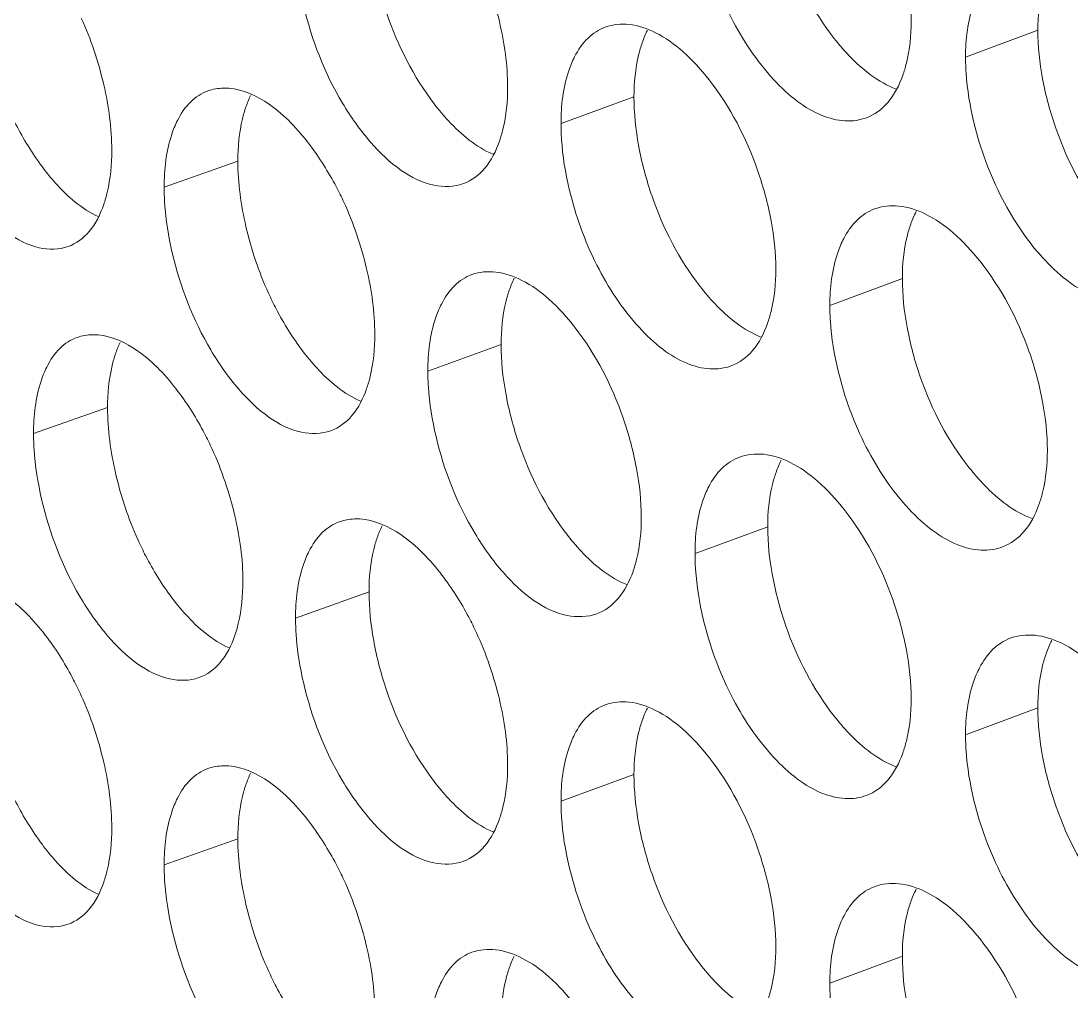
# Model space of a CAD drawing. Header units: millimetres. Extents: x 1177 to 4147, y 93 to 2194.
# Drawn here: x 2520.17 to 2532.36, y 820.49 to 831.76 of the extents above; entities that cross this region are included whole.
import ezdxf

# ---------------------------------------------------------------- set-up
doc = ezdxf.new("R2010")
doc.units = ezdxf.units.MM
doc.header["$LTSCALE"] = 0.1
doc.layers.get('0').update_dxf_attribs({"lineweight": 13})
doc.layers.add('标注', color=251, linetype='Continuous', lineweight=9)

# ---------------------------------------------------------------- blocks, each defined once
blk = doc.blocks.new('02')
at = {"layer": '标注'}
for p, q in [((4386.242, 779.343), (4385.043, 778.892)), ((4379.543, 778.233), (4378.332, 777.79)), ((4379.543, 778.233), (4378.332, 777.79)), ((4372.971, 777.169), (4371.748, 776.735)), ((4383.995, 775.218), (4382.792, 774.769)), ((4383.995, 775.218), (4382.792, 774.769)), ((4377.338, 774.123), (4376.123, 773.683)), ((4370.81, 773.075), (4369.582, 772.644)), ((4381.761, 771.097), (4380.555, 770.652)), ((4375.148, 770.018), (4373.928, 769.582)), ((4386.242, 768.093), (4385.043, 767.642)), ((4379.543, 766.983), (4378.332, 766.54)), ((4372.971, 765.919), (4371.748, 765.485)), ((4383.995, 763.968), (4382.792, 763.519))]:
    blk.add_line(p, q, dxfattribs=at)
for points, knots in [([(4384.141, 779.492), (4384.141, 779.762), (4384.079, 780.323), (4383.785, 781.411), (4383.38, 782.188), (4383.03, 782.632)], [0, 0, 0, 0, 0.239931, 0.497473, 1, 1, 1, 1]), ([(4381.761, 782.347), (4381.761, 782.077), (4381.822, 781.516), (4382.113, 780.428), (4382.515, 779.65), (4382.864, 779.205)], [0, 0, 0, 0, 0.240142, 0.497822, 1, 1, 1, 1]), ([(4375.148, 781.268), (4375.148, 780.998), (4375.207, 780.437), (4375.492, 779.347), (4375.886, 778.567), (4376.229, 778.118)], [0, 0, 0, 0, 0.240361, 0.498273, 1, 1, 1, 1]), ([(4375.148, 781.268), (4375.148, 780.998), (4375.207, 780.437), (4375.492, 779.347), (4375.886, 778.567), (4376.229, 778.118)], [0, 0, 0, 0, 0.240361, 0.498273, 1, 1, 1, 1]), ([(4380.692, 780.815), (4380.796, 780.38), (4381.094, 779.56), (4381.677, 778.677), (4382.226, 778.159), (4382.631, 777.917), (4383.031, 777.813), (4383.289, 777.846), (4383.401, 777.888)], [0, 0, 0, 0, 0.308628, 0.595689, 0.719688, 0.826459, 0.91799, 1, 1, 1, 1]), ([(4377.446, 778.397), (4377.446, 778.762), (4377.339, 779.516), (4377.093, 780.235), (4376.929, 780.589)], [0, 0, 0, 0, 0.483858, 1, 1, 1, 1]), ([(4377.446, 778.397), (4377.446, 778.762), (4377.339, 779.516), (4377.093, 780.235), (4376.929, 780.589)], [0, 0, 0, 0, 0.483858, 1, 1, 1, 1]), ([(4386.381, 780.245), (4386.358, 780.179), (4386.271, 779.886), (4386.242, 779.578), (4386.242, 779.343)], [0, 0, 0, 0, 0.228562, 1, 1, 1, 1]), ([(4385.276, 780.007), (4385.237, 779.932), (4385.089, 779.579), (4385.043, 779.189), (4385.043, 778.892)], [0, 0, 0, 0, 0.221251, 1, 1, 1, 1]), ([(4374.063, 779.744), (4374.195, 779.18), (4374.509, 778.376), (4375.131, 777.495), (4375.493, 777.146), (4375.683, 777.014)], [0, 0, 0, 0, 0.538094, 0.785773, 1, 1, 1, 1]), ([(4374.063, 779.744), (4374.195, 779.18), (4374.509, 778.376), (4375.131, 777.495), (4375.493, 777.146), (4375.683, 777.014)], [0, 0, 0, 0, 0.538094, 0.785773, 1, 1, 1, 1]), ([(4370.88, 777.348), (4370.88, 777.713), (4370.775, 778.468), (4370.534, 779.189), (4370.373, 779.543)], [0, 0, 0, 0, 0.483972, 1, 1, 1, 1]), ([(4379.066, 779.392), (4378.96, 779.353), (4378.752, 779.217), (4378.616, 779.014), (4378.558, 778.901)], [0, 0, 0, 0, 0.471136, 1, 1, 1, 1]), ([(4379.066, 779.392), (4378.96, 779.353), (4378.752, 779.217), (4378.616, 779.014), (4378.558, 778.901)], [0, 0, 0, 0, 0.471136, 1, 1, 1, 1]), ([(4380.791, 778.515), (4380.659, 778.683), (4380.391, 778.98), (4379.941, 779.308), (4379.489, 779.464), (4379.191, 779.438), (4379.066, 779.392)], [0, 0, 0, 0, 0.313314, 0.581411, 0.805175, 1, 1, 1, 1]), ([(4380.791, 778.515), (4380.659, 778.683), (4380.391, 778.98), (4379.941, 779.308), (4379.489, 779.464), (4379.191, 779.438), (4379.066, 779.392)], [0, 0, 0, 0, 0.313314, 0.581411, 0.805175, 1, 1, 1, 1]), ([(4384.002, 778.591), (4384.025, 778.657), (4384.112, 778.949), (4384.141, 779.257), (4384.141, 779.492)], [0, 0, 0, 0, 0.228498, 1, 1, 1, 1]), ([(4386.242, 779.343), (4386.242, 779.073), (4386.303, 778.512), (4386.598, 777.424), (4387.006, 776.648), (4387.358, 776.206)], [0, 0, 0, 0, 0.239996, 0.497521, 1, 1, 1, 1]), ([(4382.864, 779.205), (4382.942, 779.105), (4383.231, 778.768), (4383.595, 778.476), (4383.893, 778.363)], [0, 0, 0, 0, 0.284641, 1, 1, 1, 1]), ([(4379.679, 779.133), (4379.656, 779.068), (4379.571, 778.775), (4379.543, 778.468), (4379.543, 778.233)], [0, 0, 0, 0, 0.228131, 1, 1, 1, 1]), ([(4379.679, 779.133), (4379.656, 779.068), (4379.571, 778.775), (4379.543, 778.468), (4379.543, 778.233)], [0, 0, 0, 0, 0.228131, 1, 1, 1, 1]), ([(4378.558, 778.901), (4378.52, 778.826), (4378.376, 778.473), (4378.332, 778.086), (4378.332, 777.79)], [0, 0, 0, 0, 0.220694, 1, 1, 1, 1]), ([(4378.558, 778.901), (4378.52, 778.826), (4378.376, 778.473), (4378.332, 778.086), (4378.332, 777.79)], [0, 0, 0, 0, 0.220694, 1, 1, 1, 1]), ([(4385.043, 778.892), (4385.043, 778.805), (4385.057, 778.439), (4385.117, 778.076), (4385.183, 777.806)], [0, 0, 0, 0, 0.237713, 1, 1, 1, 1]), ([(4381.895, 775.372), (4381.895, 775.642), (4381.834, 776.203), (4381.542, 777.291), (4381.139, 778.069), (4380.791, 778.515)], [0, 0, 0, 0, 0.240004, 0.497624, 1, 1, 1, 1]), ([(4381.895, 775.372), (4381.895, 775.642), (4381.834, 776.203), (4381.542, 777.291), (4381.139, 778.069), (4380.791, 778.515)], [0, 0, 0, 0, 0.240004, 0.497624, 1, 1, 1, 1]), ([(4383.401, 777.888), (4383.537, 777.939), (4383.801, 778.14), (4383.945, 778.43), (4384.002, 778.591)], [0, 0, 0, 0, 0.459766, 1, 1, 1, 1]), ([(4372.475, 778.334), (4372.369, 778.296), (4372.16, 778.16), (4372.025, 777.954), (4371.968, 777.84)], [0, 0, 0, 0, 0.469011, 1, 1, 1, 1]), ([(4372.82, 778.377), (4372.79, 778.379), (4372.674, 778.383), (4372.557, 778.363), (4372.475, 778.334)], [0, 0, 0, 0, 0.258462, 1, 1, 1, 1]), ([(4374.16, 777.442), (4373.969, 777.694), (4373.59, 778.108), (4373.059, 778.358), (4372.82, 778.377)], [0, 0, 0, 0, 0.568222, 1, 1, 1, 1]), ([(4377.31, 777.497), (4377.333, 777.562), (4377.418, 777.855), (4377.446, 778.162), (4377.446, 778.397)], [0, 0, 0, 0, 0.228067, 1, 1, 1, 1]), ([(4377.31, 777.497), (4377.333, 777.562), (4377.418, 777.855), (4377.446, 778.162), (4377.446, 778.397)], [0, 0, 0, 0, 0.228067, 1, 1, 1, 1]), ([(4376.229, 778.118), (4376.303, 778.021), (4376.579, 777.69), (4376.924, 777.401), (4377.209, 777.281)], [0, 0, 0, 0, 0.284248, 1, 1, 1, 1]), ([(4376.229, 778.118), (4376.303, 778.021), (4376.579, 777.69), (4376.924, 777.401), (4377.209, 777.281)], [0, 0, 0, 0, 0.284248, 1, 1, 1, 1]), ([(4379.543, 778.233), (4379.543, 777.962), (4379.603, 777.401), (4379.892, 776.312), (4380.291, 775.534), (4380.638, 775.088)], [0, 0, 0, 0, 0.240215, 0.497973, 1, 1, 1, 1]), ([(4379.543, 778.233), (4379.543, 777.962), (4379.603, 777.401), (4379.892, 776.312), (4380.291, 775.534), (4380.638, 775.088)], [0, 0, 0, 0, 0.240215, 0.497973, 1, 1, 1, 1]), ([(4369.165, 778.038), (4369.204, 777.95), (4369.364, 777.616), (4369.558, 777.298), (4369.722, 777.078)], [0, 0, 0, 0, 0.259343, 1, 1, 1, 1]), ([(4373.106, 778.069), (4373.083, 778.004), (4372.999, 777.711), (4372.971, 777.404), (4372.971, 777.169)], [0, 0, 0, 0, 0.227704, 1, 1, 1, 1]), ([(4371.968, 777.84), (4371.931, 777.766), (4371.791, 777.414), (4371.748, 777.029), (4371.748, 776.735)], [0, 0, 0, 0, 0.22018, 1, 1, 1, 1]), ([(4378.332, 777.79), (4378.332, 777.703), (4378.345, 777.337), (4378.404, 776.974), (4378.468, 776.703)], [0, 0, 0, 0, 0.23764, 1, 1, 1, 1]), ([(4378.332, 777.79), (4378.332, 777.703), (4378.345, 777.337), (4378.404, 776.974), (4378.468, 776.703)], [0, 0, 0, 0, 0.23764, 1, 1, 1, 1]), ([(4385.183, 777.806), (4385.288, 777.37), (4385.591, 776.549), (4386.183, 775.668), (4386.74, 775.154), (4387.151, 774.914), (4387.557, 774.814), (4387.818, 774.85), (4387.93, 774.893)], [0, 0, 0, 0, 0.307608, 0.594138, 0.718158, 0.825202, 0.917274, 1, 1, 1, 1]), ([(4374.73, 776.485), (4374.689, 776.573), (4374.525, 776.906), (4374.327, 777.223), (4374.16, 777.442)], [0, 0, 0, 0, 0.259052, 1, 1, 1, 1]), ([(4376.713, 776.795), (4376.848, 776.844), (4377.113, 777.045), (4377.254, 777.335), (4377.31, 777.497)], [0, 0, 0, 0, 0.457514, 1, 1, 1, 1]), ([(4376.713, 776.795), (4376.848, 776.844), (4377.113, 777.045), (4377.254, 777.335), (4377.31, 777.497)], [0, 0, 0, 0, 0.457514, 1, 1, 1, 1]), ([(4370.746, 776.449), (4370.769, 776.514), (4370.852, 776.807), (4370.88, 777.113), (4370.88, 777.348)], [0, 0, 0, 0, 0.227639, 1, 1, 1, 1]), ([(4369.722, 777.078), (4369.793, 776.983), (4370.056, 776.659), (4370.382, 776.372), (4370.654, 776.247)], [0, 0, 0, 0, 0.283758, 1, 1, 1, 1]), ([(4372.971, 777.169), (4372.971, 776.804), (4373.077, 776.048), (4373.319, 775.328), (4373.48, 774.974)], [0, 0, 0, 0, 0.484071, 1, 1, 1, 1]), ([(4375.683, 777.014), (4375.845, 776.902), (4376.176, 776.733), (4376.559, 776.739), (4376.713, 776.795)], [0, 0, 0, 0, 0.547253, 1, 1, 1, 1]), ([(4375.683, 777.014), (4375.845, 776.902), (4376.176, 776.733), (4376.559, 776.739), (4376.713, 776.795)], [0, 0, 0, 0, 0.547253, 1, 1, 1, 1]), ([(4371.748, 776.735), (4371.748, 776.648), (4371.761, 776.282), (4371.819, 775.919), (4371.882, 775.647)], [0, 0, 0, 0, 0.237569, 1, 1, 1, 1]), ([(4378.468, 776.703), (4378.572, 776.268), (4378.867, 775.448), (4379.445, 774.565), (4379.99, 774.045), (4380.392, 773.801), (4380.79, 773.695), (4381.046, 773.728), (4381.157, 773.769)], [0, 0, 0, 0, 0.309142, 0.59647, 0.720459, 0.827093, 0.918352, 1, 1, 1, 1]), ([(4378.468, 776.703), (4378.572, 776.268), (4378.867, 775.448), (4379.445, 774.565), (4379.99, 774.045), (4380.392, 773.801), (4380.79, 773.695), (4381.046, 773.728), (4381.157, 773.769)], [0, 0, 0, 0, 0.309142, 0.59647, 0.720459, 0.827093, 0.918352, 1, 1, 1, 1]), ([(4370.154, 775.749), (4370.289, 775.797), (4370.553, 775.997), (4370.691, 776.287), (4370.746, 776.449)], [0, 0, 0, 0, 0.455161, 1, 1, 1, 1]), ([(4375.243, 774.292), (4375.243, 774.657), (4375.137, 775.412), (4374.892, 776.131), (4374.73, 776.485)], [0, 0, 0, 0, 0.483896, 1, 1, 1, 1]), ([(4383.531, 776.373), (4383.425, 776.333), (4383.218, 776.197), (4383.08, 775.995), (4383.022, 775.883)], [0, 0, 0, 0, 0.472462, 1, 1, 1, 1]), ([(4383.531, 776.373), (4383.425, 776.333), (4383.218, 776.197), (4383.08, 775.995), (4383.022, 775.883)], [0, 0, 0, 0, 0.472462, 1, 1, 1, 1]), ([(4385.283, 775.505), (4385.148, 775.674), (4384.876, 775.971), (4384.419, 776.297), (4383.959, 776.449), (4383.658, 776.42), (4383.531, 776.373)], [0, 0, 0, 0, 0.312206, 0.579944, 0.804159, 1, 1, 1, 1]), ([(4385.283, 775.505), (4385.148, 775.674), (4384.876, 775.971), (4384.419, 776.297), (4383.959, 776.449), (4383.658, 776.42), (4383.531, 776.373)], [0, 0, 0, 0, 0.312206, 0.579944, 0.804159, 1, 1, 1, 1]), ([(4384.133, 776.119), (4384.11, 776.053), (4384.024, 775.76), (4383.995, 775.453), (4383.995, 775.218)], [0, 0, 0, 0, 0.228418, 1, 1, 1, 1]), ([(4384.133, 776.119), (4384.11, 776.053), (4384.024, 775.76), (4383.995, 775.453), (4383.995, 775.218)], [0, 0, 0, 0, 0.228418, 1, 1, 1, 1]), ([(4369.151, 775.978), (4369.309, 775.865), (4369.629, 775.695), (4370.004, 775.696), (4370.154, 775.749)], [0, 0, 0, 0, 0.548694, 1, 1, 1, 1]), ([(4383.022, 775.883), (4382.983, 775.808), (4382.837, 775.455), (4382.792, 775.066), (4382.792, 774.769)], [0, 0, 0, 0, 0.221061, 1, 1, 1, 1]), ([(4383.022, 775.883), (4382.983, 775.808), (4382.837, 775.455), (4382.792, 775.066), (4382.792, 774.769)], [0, 0, 0, 0, 0.221061, 1, 1, 1, 1]), ([(4371.882, 775.647), (4372.013, 775.083), (4372.325, 774.279), (4372.943, 773.396), (4373.303, 773.045), (4373.491, 772.914)], [0, 0, 0, 0, 0.538492, 0.786102, 1, 1, 1, 1]), ([(4386.401, 772.368), (4386.401, 772.638), (4386.339, 773.199), (4386.043, 774.286), (4385.635, 775.062), (4385.283, 775.505)], [0, 0, 0, 0, 0.239858, 0.497322, 1, 1, 1, 1]), ([(4386.401, 772.368), (4386.401, 772.638), (4386.339, 773.199), (4386.043, 774.286), (4385.635, 775.062), (4385.283, 775.505)], [0, 0, 0, 0, 0.239858, 0.497322, 1, 1, 1, 1]), ([(4378.566, 774.402), (4378.435, 774.571), (4378.17, 774.868), (4377.724, 775.196), (4377.275, 775.354), (4376.979, 775.329), (4376.855, 775.284)], [0, 0, 0, 0, 0.313876, 0.582158, 0.805693, 1, 1, 1, 1]), ([(4381.757, 774.471), (4381.78, 774.537), (4381.866, 774.829), (4381.895, 775.137), (4381.895, 775.372)], [0, 0, 0, 0, 0.228354, 1, 1, 1, 1]), ([(4381.757, 774.471), (4381.78, 774.537), (4381.866, 774.829), (4381.895, 775.137), (4381.895, 775.372)], [0, 0, 0, 0, 0.228354, 1, 1, 1, 1]), ([(4376.855, 775.284), (4376.749, 775.246), (4376.54, 775.109), (4376.404, 774.905), (4376.347, 774.792)], [0, 0, 0, 0, 0.470447, 1, 1, 1, 1]), ([(4383.995, 775.218), (4383.995, 774.947), (4384.056, 774.386), (4384.349, 773.298), (4384.753, 772.521), (4385.104, 772.078)], [0, 0, 0, 0, 0.240069, 0.497672, 1, 1, 1, 1]), ([(4383.995, 775.218), (4383.995, 774.947), (4384.056, 774.386), (4384.349, 773.298), (4384.753, 772.521), (4385.104, 772.078)], [0, 0, 0, 0, 0.240069, 0.497672, 1, 1, 1, 1]), ([(4377.474, 775.024), (4377.451, 774.958), (4377.366, 774.665), (4377.338, 774.358), (4377.338, 774.123)], [0, 0, 0, 0, 0.227989, 1, 1, 1, 1]), ([(4380.638, 775.088), (4380.715, 774.988), (4381, 774.654), (4381.357, 774.362), (4381.651, 774.247)], [0, 0, 0, 0, 0.28452, 1, 1, 1, 1]), ([(4380.638, 775.088), (4380.715, 774.988), (4381, 774.654), (4381.357, 774.362), (4381.651, 774.247)], [0, 0, 0, 0, 0.28452, 1, 1, 1, 1]), ([(4373.48, 774.974), (4373.52, 774.886), (4373.683, 774.553), (4373.88, 774.235), (4374.046, 774.016)], [0, 0, 0, 0, 0.259163, 1, 1, 1, 1]), ([(4376.347, 774.792), (4376.309, 774.717), (4376.166, 774.365), (4376.123, 773.979), (4376.123, 773.683)], [0, 0, 0, 0, 0.220518, 1, 1, 1, 1]), ([(4382.792, 774.769), (4382.792, 774.682), (4382.805, 774.317), (4382.865, 773.954), (4382.93, 773.683)], [0, 0, 0, 0, 0.237689, 1, 1, 1, 1]), ([(4382.792, 774.769), (4382.792, 774.682), (4382.805, 774.317), (4382.865, 773.954), (4382.93, 773.683)], [0, 0, 0, 0, 0.237689, 1, 1, 1, 1]), ([(4381.157, 773.769), (4381.293, 773.819), (4381.558, 774.02), (4381.7, 774.31), (4381.757, 774.471)], [0, 0, 0, 0, 0.459026, 1, 1, 1, 1]), ([(4381.157, 773.769), (4381.293, 773.819), (4381.558, 774.02), (4381.7, 774.31), (4381.757, 774.471)], [0, 0, 0, 0, 0.459026, 1, 1, 1, 1]), ([(4370.651, 774.283), (4370.621, 774.285), (4370.505, 774.29), (4370.388, 774.27), (4370.307, 774.242)], [0, 0, 0, 0, 0.258637, 1, 1, 1, 1]), ([(4371.978, 773.345), (4371.789, 773.596), (4371.414, 774.01), (4370.888, 774.262), (4370.651, 774.283)], [0, 0, 0, 0, 0.568686, 1, 1, 1, 1]), ([(4375.108, 773.392), (4375.131, 773.458), (4375.215, 773.75), (4375.243, 774.057), (4375.243, 774.292)], [0, 0, 0, 0, 0.227924, 1, 1, 1, 1]), ([(4379.664, 771.257), (4379.664, 771.527), (4379.603, 772.088), (4379.312, 773.177), (4378.913, 773.955), (4378.566, 774.402)], [0, 0, 0, 0, 0.240077, 0.497775, 1, 1, 1, 1]), ([(4370.307, 774.242), (4370.2, 774.204), (4369.991, 774.068), (4369.857, 773.861), (4369.8, 773.747)], [0, 0, 0, 0, 0.468263, 1, 1, 1, 1]), ([(4377.338, 774.123), (4377.338, 773.853), (4377.398, 773.291), (4377.685, 772.202), (4378.082, 771.423), (4378.426, 770.975)], [0, 0, 0, 0, 0.240288, 0.498123, 1, 1, 1, 1]), ([(4370.943, 773.974), (4370.921, 773.909), (4370.838, 773.616), (4370.81, 773.31), (4370.81, 773.075)], [0, 0, 0, 0, 0.227562, 1, 1, 1, 1]), ([(4374.046, 774.016), (4374.119, 773.92), (4374.391, 773.591), (4374.729, 773.303), (4375.01, 773.181)], [0, 0, 0, 0, 0.284096, 1, 1, 1, 1]), ([(4369.8, 773.747), (4369.763, 773.672), (4369.624, 773.321), (4369.582, 772.937), (4369.582, 772.644)], [0, 0, 0, 0, 0.220019, 1, 1, 1, 1]), ([(4376.123, 773.683), (4376.123, 773.596), (4376.136, 773.231), (4376.195, 772.867), (4376.259, 772.596)], [0, 0, 0, 0, 0.237616, 1, 1, 1, 1]), ([(4382.93, 773.683), (4383.035, 773.247), (4383.336, 772.427), (4383.922, 771.545), (4384.475, 771.029), (4384.884, 770.788), (4385.287, 770.686), (4385.546, 770.721), (4385.658, 770.763)], [0, 0, 0, 0, 0.308117, 0.594911, 0.718921, 0.825829, 0.917631, 1, 1, 1, 1]), ([(4382.93, 773.683), (4383.035, 773.247), (4383.336, 772.427), (4383.922, 771.545), (4384.475, 771.029), (4384.884, 770.788), (4385.287, 770.686), (4385.546, 770.721), (4385.658, 770.763)], [0, 0, 0, 0, 0.308117, 0.594911, 0.718921, 0.825829, 0.917631, 1, 1, 1, 1]), ([(4372.544, 772.387), (4372.504, 772.474), (4372.341, 772.808), (4372.144, 773.126), (4371.978, 773.345)], [0, 0, 0, 0, 0.259142, 1, 1, 1, 1]), ([(4374.512, 772.691), (4374.648, 772.74), (4374.912, 772.941), (4375.052, 773.231), (4375.108, 773.392)], [0, 0, 0, 0, 0.456741, 1, 1, 1, 1]), ([(4370.81, 773.075), (4370.81, 772.709), (4370.914, 771.954), (4371.155, 771.233), (4371.315, 770.878)], [0, 0, 0, 0, 0.484109, 1, 1, 1, 1]), ([(4373.491, 772.914), (4373.652, 772.801), (4373.979, 772.631), (4374.36, 772.637), (4374.512, 772.691)], [0, 0, 0, 0, 0.547725, 1, 1, 1, 1]), ([(4369.582, 772.644), (4369.582, 772.557), (4369.595, 772.191), (4369.653, 771.827), (4369.716, 771.555)], [0, 0, 0, 0, 0.237546, 1, 1, 1, 1]), ([(4376.259, 772.596), (4376.391, 772.032), (4376.708, 771.228), (4377.334, 770.349), (4377.698, 770.001), (4377.889, 769.87)], [0, 0, 0, 0, 0.537696, 0.785444, 1, 1, 1, 1]), ([(4373.055, 770.192), (4373.055, 770.558), (4372.949, 771.312), (4372.706, 772.032), (4372.544, 772.387)], [0, 0, 0, 0, 0.483934, 1, 1, 1, 1]), ([(4386.261, 771.467), (4386.285, 771.532), (4386.371, 771.825), (4386.401, 772.133), (4386.401, 772.368)], [0, 0, 0, 0, 0.228642, 1, 1, 1, 1]), ([(4386.261, 771.467), (4386.285, 771.532), (4386.371, 771.825), (4386.401, 772.133), (4386.401, 772.368)], [0, 0, 0, 0, 0.228642, 1, 1, 1, 1]), ([(4381.292, 772.255), (4381.185, 772.215), (4380.978, 772.08), (4380.841, 771.877), (4380.783, 771.764)], [0, 0, 0, 0, 0.471808, 1, 1, 1, 1]), ([(4383.03, 771.382), (4382.897, 771.551), (4382.626, 771.848), (4382.173, 772.174), (4381.717, 772.329), (4381.417, 772.301), (4381.292, 772.255)], [0, 0, 0, 0, 0.312757, 0.580674, 0.804664, 1, 1, 1, 1]), ([(4385.104, 772.078), (4385.183, 771.977), (4385.477, 771.638), (4385.846, 771.345), (4386.149, 771.235)], [0, 0, 0, 0, 0.284751, 1, 1, 1, 1]), ([(4385.104, 772.078), (4385.183, 771.977), (4385.477, 771.638), (4385.846, 771.345), (4386.149, 771.235)], [0, 0, 0, 0, 0.284751, 1, 1, 1, 1]), ([(4381.899, 771.999), (4381.876, 771.933), (4381.79, 771.64), (4381.761, 771.333), (4381.761, 771.097)], [0, 0, 0, 0, 0.228275, 1, 1, 1, 1]), ([(4380.783, 771.764), (4380.745, 771.69), (4380.599, 771.336), (4380.555, 770.948), (4380.555, 770.652)], [0, 0, 0, 0, 0.220876, 1, 1, 1, 1]), ([(4369.716, 771.555), (4369.845, 770.991), (4370.155, 770.186), (4370.769, 769.302), (4371.126, 768.951), (4371.314, 768.818)], [0, 0, 0, 0, 0.53889, 0.786432, 1, 1, 1, 1]), ([(4384.141, 768.242), (4384.141, 768.512), (4384.079, 769.073), (4383.785, 770.161), (4383.38, 770.938), (4383.03, 771.382)], [0, 0, 0, 0, 0.239931, 0.497473, 1, 1, 1, 1]), ([(4385.658, 770.763), (4385.795, 770.814), (4386.059, 771.016), (4386.204, 771.306), (4386.261, 771.467)], [0, 0, 0, 0, 0.460494, 1, 1, 1, 1]), ([(4385.658, 770.763), (4385.795, 770.814), (4386.059, 771.016), (4386.204, 771.306), (4386.261, 771.467)], [0, 0, 0, 0, 0.460494, 1, 1, 1, 1]), ([(4374.658, 771.182), (4374.552, 771.143), (4374.343, 771.007), (4374.208, 770.802), (4374.15, 770.688)], [0, 0, 0, 0, 0.469738, 1, 1, 1, 1]), ([(4374.992, 771.227), (4374.963, 771.229), (4374.85, 771.23), (4374.737, 771.21), (4374.658, 771.182)], [0, 0, 0, 0, 0.257824, 1, 1, 1, 1]), ([(4376.356, 770.295), (4376.161, 770.548), (4375.776, 770.966), (4375.235, 771.212), (4374.992, 771.227)], [0, 0, 0, 0, 0.568444, 1, 1, 1, 1]), ([(4379.527, 770.356), (4379.55, 770.422), (4379.635, 770.714), (4379.664, 771.022), (4379.664, 771.257)], [0, 0, 0, 0, 0.22821, 1, 1, 1, 1]), ([(4378.426, 770.975), (4378.502, 770.877), (4378.782, 770.544), (4379.133, 770.254), (4379.423, 770.137)], [0, 0, 0, 0, 0.28439, 1, 1, 1, 1]), ([(4381.761, 771.097), (4381.761, 770.827), (4381.822, 770.266), (4382.113, 769.178), (4382.515, 768.4), (4382.864, 767.955)], [0, 0, 0, 0, 0.240142, 0.497822, 1, 1, 1, 1]), ([(4371.315, 770.878), (4371.355, 770.791), (4371.516, 770.457), (4371.712, 770.139), (4371.877, 769.92)], [0, 0, 0, 0, 0.259253, 1, 1, 1, 1]), ([(4375.283, 770.919), (4375.26, 770.853), (4375.176, 770.56), (4375.148, 770.253), (4375.148, 770.018)], [0, 0, 0, 0, 0.227846, 1, 1, 1, 1]), ([(4374.15, 770.688), (4374.113, 770.614), (4373.971, 770.262), (4373.928, 769.876), (4373.928, 769.582)], [0, 0, 0, 0, 0.220347, 1, 1, 1, 1]), ([(4380.555, 770.652), (4380.555, 770.565), (4380.568, 770.199), (4380.628, 769.836), (4380.692, 769.565)], [0, 0, 0, 0, 0.237664, 1, 1, 1, 1]), ([(4376.929, 769.339), (4376.889, 769.426), (4376.724, 769.759), (4376.524, 770.076), (4376.356, 770.295)], [0, 0, 0, 0, 0.258962, 1, 1, 1, 1]), ([(4378.928, 769.654), (4379.064, 769.704), (4379.328, 769.905), (4379.47, 770.195), (4379.527, 770.356)], [0, 0, 0, 0, 0.458276, 1, 1, 1, 1]), ([(4369.811, 769.254), (4369.623, 769.504), (4369.252, 769.919), (4368.729, 770.173), (4368.492, 770.194)], [0, 0, 0, 0, 0.569371, 1, 1, 1, 1]), ([(4372.92, 769.293), (4372.943, 769.358), (4373.026, 769.651), (4373.055, 769.958), (4373.055, 770.192)], [0, 0, 0, 0, 0.227782, 1, 1, 1, 1]), ([(4375.148, 770.018), (4375.148, 769.748), (4375.207, 769.187), (4375.492, 768.097), (4375.886, 767.317), (4376.229, 766.868)], [0, 0, 0, 0, 0.240361, 0.498273, 1, 1, 1, 1]), ([(4371.877, 769.92), (4371.949, 769.824), (4372.216, 769.498), (4372.548, 769.21), (4372.825, 769.086)], [0, 0, 0, 0, 0.283932, 1, 1, 1, 1]), ([(4377.889, 769.87), (4378.053, 769.758), (4378.387, 769.589), (4378.773, 769.597), (4378.928, 769.654)], [0, 0, 0, 0, 0.54679, 1, 1, 1, 1]), ([(4373.928, 769.582), (4373.928, 769.495), (4373.941, 769.129), (4374, 768.765), (4374.063, 768.494)], [0, 0, 0, 0, 0.237593, 1, 1, 1, 1]), ([(4380.692, 769.565), (4380.796, 769.13), (4381.094, 768.31), (4381.677, 767.427), (4382.226, 766.909), (4382.631, 766.667), (4383.031, 766.563), (4383.289, 766.596), (4383.401, 766.638)], [0, 0, 0, 0, 0.308628, 0.595689, 0.719688, 0.826459, 0.91799, 1, 1, 1, 1]), ([(4370.373, 768.293), (4370.333, 768.381), (4370.172, 768.715), (4369.976, 769.033), (4369.811, 769.254)], [0, 0, 0, 0, 0.259231, 1, 1, 1, 1]), ([(4372.326, 768.593), (4372.461, 768.641), (4372.725, 768.841), (4372.864, 769.132), (4372.92, 769.293)], [0, 0, 0, 0, 0.455957, 1, 1, 1, 1]), ([(4377.446, 767.147), (4377.446, 767.512), (4377.339, 768.266), (4377.093, 768.985), (4376.929, 769.339)], [0, 0, 0, 0, 0.483858, 1, 1, 1, 1]), ([(4385.785, 769.246), (4385.679, 769.206), (4385.472, 769.071), (4385.334, 768.869), (4385.276, 768.757)], [0, 0, 0, 0, 0.473099, 1, 1, 1, 1]), ([(4387.549, 768.384), (4387.414, 768.553), (4387.139, 768.849), (4386.678, 769.174), (4386.215, 769.325), (4385.912, 769.294), (4385.785, 769.246)], [0, 0, 0, 0, 0.31166, 0.579222, 0.803661, 1, 1, 1, 1]), ([(4386.381, 768.995), (4386.358, 768.929), (4386.271, 768.636), (4386.242, 768.328), (4386.242, 768.093)], [0, 0, 0, 0, 0.228562, 1, 1, 1, 1]), ([(4371.314, 768.818), (4371.473, 768.706), (4371.797, 768.536), (4372.175, 768.539), (4372.326, 768.593)], [0, 0, 0, 0, 0.548205, 1, 1, 1, 1]), ([(4385.276, 768.757), (4385.237, 768.682), (4385.089, 768.329), (4385.043, 767.939), (4385.043, 767.642)], [0, 0, 0, 0, 0.221251, 1, 1, 1, 1]), ([(4374.063, 768.494), (4374.195, 767.93), (4374.509, 767.126), (4375.131, 766.245), (4375.493, 765.896), (4375.683, 765.764)], [0, 0, 0, 0, 0.538094, 0.785773, 1, 1, 1, 1]), ([(4370.88, 766.098), (4370.88, 766.463), (4370.775, 767.218), (4370.534, 767.939), (4370.373, 768.293)], [0, 0, 0, 0, 0.483972, 1, 1, 1, 1]), ([(4380.791, 767.265), (4380.659, 767.433), (4380.391, 767.73), (4379.941, 768.058), (4379.489, 768.214), (4379.191, 768.188), (4379.066, 768.142)], [0, 0, 0, 0, 0.313314, 0.581411, 0.805175, 1, 1, 1, 1]), ([(4384.002, 767.341), (4384.025, 767.407), (4384.112, 767.699), (4384.141, 768.007), (4384.141, 768.242)], [0, 0, 0, 0, 0.228498, 1, 1, 1, 1]), ([(4379.066, 768.142), (4378.96, 768.103), (4378.752, 767.967), (4378.616, 767.764), (4378.558, 767.651)], [0, 0, 0, 0, 0.471136, 1, 1, 1, 1]), ([(4386.242, 768.093), (4386.242, 767.823), (4386.303, 767.262), (4386.598, 766.174), (4387.006, 765.398), (4387.358, 764.956)], [0, 0, 0, 0, 0.239996, 0.497521, 1, 1, 1, 1]), ([(4379.679, 767.883), (4379.656, 767.818), (4379.571, 767.525), (4379.543, 767.218), (4379.543, 766.983)], [0, 0, 0, 0, 0.228131, 1, 1, 1, 1]), ([(4382.864, 767.955), (4382.942, 767.855), (4383.231, 767.518), (4383.595, 767.226), (4383.893, 767.113)], [0, 0, 0, 0, 0.284641, 1, 1, 1, 1]), ([(4378.558, 767.651), (4378.52, 767.576), (4378.376, 767.223), (4378.332, 766.836), (4378.332, 766.54)], [0, 0, 0, 0, 0.220694, 1, 1, 1, 1]), ([(4385.043, 767.642), (4385.043, 767.555), (4385.057, 767.189), (4385.117, 766.826), (4385.183, 766.556)], [0, 0, 0, 0, 0.237713, 1, 1, 1, 1]), ([(4383.401, 766.638), (4383.537, 766.689), (4383.801, 766.89), (4383.945, 767.18), (4384.002, 767.341)], [0, 0, 0, 0, 0.459766, 1, 1, 1, 1]), ([(4377.31, 766.247), (4377.333, 766.312), (4377.418, 766.605), (4377.446, 766.912), (4377.446, 767.147)], [0, 0, 0, 0, 0.228067, 1, 1, 1, 1]), ([(4381.895, 764.122), (4381.895, 764.392), (4381.834, 764.953), (4381.542, 766.041), (4381.139, 766.819), (4380.791, 767.265)], [0, 0, 0, 0, 0.240004, 0.497624, 1, 1, 1, 1]), ([(4372.475, 767.084), (4372.369, 767.046), (4372.16, 766.91), (4372.025, 766.704), (4371.968, 766.59)], [0, 0, 0, 0, 0.469011, 1, 1, 1, 1]), ([(4372.82, 767.127), (4372.79, 767.129), (4372.674, 767.133), (4372.557, 767.113), (4372.475, 767.084)], [0, 0, 0, 0, 0.258462, 1, 1, 1, 1]), ([(4374.16, 766.192), (4373.969, 766.444), (4373.59, 766.858), (4373.059, 767.108), (4372.82, 767.127)], [0, 0, 0, 0, 0.568222, 1, 1, 1, 1]), ([(4379.543, 766.983), (4379.543, 766.712), (4379.603, 766.151), (4379.892, 765.062), (4380.291, 764.284), (4380.638, 763.838)], [0, 0, 0, 0, 0.240215, 0.497973, 1, 1, 1, 1]), ([(4369.165, 766.788), (4369.204, 766.7), (4369.364, 766.366), (4369.558, 766.048), (4369.722, 765.828)], [0, 0, 0, 0, 0.259343, 1, 1, 1, 1]), ([(4373.106, 766.819), (4373.083, 766.754), (4372.999, 766.461), (4372.971, 766.154), (4372.971, 765.919)], [0, 0, 0, 0, 0.227704, 1, 1, 1, 1]), ([(4376.229, 766.868), (4376.303, 766.771), (4376.579, 766.44), (4376.924, 766.151), (4377.209, 766.031)], [0, 0, 0, 0, 0.284248, 1, 1, 1, 1]), ([(4371.968, 766.59), (4371.931, 766.516), (4371.791, 766.164), (4371.748, 765.779), (4371.748, 765.485)], [0, 0, 0, 0, 0.22018, 1, 1, 1, 1]), ([(4378.332, 766.54), (4378.332, 766.453), (4378.345, 766.087), (4378.404, 765.724), (4378.468, 765.453)], [0, 0, 0, 0, 0.23764, 1, 1, 1, 1]), ([(4385.183, 766.556), (4385.288, 766.12), (4385.591, 765.299), (4386.183, 764.418), (4386.74, 763.904), (4387.151, 763.664), (4387.557, 763.564), (4387.818, 763.6), (4387.93, 763.643)], [0, 0, 0, 0, 0.307608, 0.594138, 0.718158, 0.825202, 0.917274, 1, 1, 1, 1]), ([(4370.746, 765.199), (4370.769, 765.264), (4370.852, 765.557), (4370.88, 765.863), (4370.88, 766.098)], [0, 0, 0, 0, 0.227639, 1, 1, 1, 1]), ([(4374.73, 765.235), (4374.689, 765.323), (4374.525, 765.656), (4374.327, 765.973), (4374.16, 766.192)], [0, 0, 0, 0, 0.259052, 1, 1, 1, 1]), ([(4376.713, 765.545), (4376.848, 765.594), (4377.113, 765.795), (4377.254, 766.085), (4377.31, 766.247)], [0, 0, 0, 0, 0.457514, 1, 1, 1, 1]), ([(4372.971, 765.919), (4372.971, 765.554), (4373.077, 764.798), (4373.319, 764.078), (4373.48, 763.724)], [0, 0, 0, 0, 0.484071, 1, 1, 1, 1]), ([(4369.722, 765.828), (4369.793, 765.733), (4370.056, 765.409), (4370.382, 765.122), (4370.654, 764.997)], [0, 0, 0, 0, 0.283758, 1, 1, 1, 1]), ([(4375.683, 765.764), (4375.845, 765.652), (4376.176, 765.483), (4376.559, 765.489), (4376.713, 765.545)], [0, 0, 0, 0, 0.547253, 1, 1, 1, 1]), ([(4371.748, 765.485), (4371.748, 765.398), (4371.761, 765.032), (4371.819, 764.669), (4371.882, 764.397)], [0, 0, 0, 0, 0.237569, 1, 1, 1, 1]), ([(4378.468, 765.453), (4378.572, 765.018), (4378.867, 764.198), (4379.445, 763.315), (4379.99, 762.795), (4380.392, 762.551), (4380.79, 762.445), (4381.046, 762.478), (4381.157, 762.519)], [0, 0, 0, 0, 0.309142, 0.59647, 0.720459, 0.827093, 0.918352, 1, 1, 1, 1]), ([(4375.243, 763.042), (4375.243, 763.407), (4375.137, 764.162), (4374.892, 764.881), (4374.73, 765.235)], [0, 0, 0, 0, 0.483896, 1, 1, 1, 1]), ([(4370.154, 764.499), (4370.289, 764.547), (4370.553, 764.747), (4370.691, 765.037), (4370.746, 765.199)], [0, 0, 0, 0, 0.455161, 1, 1, 1, 1]), ([(4383.531, 765.123), (4383.425, 765.083), (4383.218, 764.947), (4383.08, 764.745), (4383.022, 764.633)], [0, 0, 0, 0, 0.472462, 1, 1, 1, 1]), ([(4385.283, 764.255), (4385.148, 764.424), (4384.876, 764.721), (4384.419, 765.047), (4383.959, 765.199), (4383.658, 765.17), (4383.531, 765.123)], [0, 0, 0, 0, 0.312206, 0.579944, 0.804159, 1, 1, 1, 1]), ([(4369.151, 764.728), (4369.309, 764.615), (4369.629, 764.445), (4370.004, 764.446), (4370.154, 764.499)], [0, 0, 0, 0, 0.548694, 1, 1, 1, 1]), ([(4384.133, 764.869), (4384.11, 764.803), (4384.024, 764.51), (4383.995, 764.203), (4383.995, 763.968)], [0, 0, 0, 0, 0.228418, 1, 1, 1, 1]), ([(4383.022, 764.633), (4382.983, 764.558), (4382.837, 764.205), (4382.792, 763.816), (4382.792, 763.519)], [0, 0, 0, 0, 0.221061, 1, 1, 1, 1]), ([(4371.882, 764.397), (4372.013, 763.833), (4372.325, 763.029), (4372.943, 762.146), (4373.303, 761.795), (4373.491, 761.664)], [0, 0, 0, 0, 0.538492, 0.786102, 1, 1, 1, 1]), ([(4386.401, 761.118), (4386.401, 761.388), (4386.339, 761.949), (4386.043, 763.036), (4385.635, 763.812), (4385.283, 764.255)], [0, 0, 0, 0, 0.239858, 0.497322, 1, 1, 1, 1]), ([(4376.855, 764.034), (4376.749, 763.996), (4376.54, 763.859), (4376.404, 763.655), (4376.347, 763.542)], [0, 0, 0, 0, 0.470447, 1, 1, 1, 1]), ([(4378.566, 763.152), (4378.435, 763.321), (4378.17, 763.618), (4377.724, 763.946), (4377.275, 764.104), (4376.979, 764.079), (4376.855, 764.034)], [0, 0, 0, 0, 0.313876, 0.582158, 0.805693, 1, 1, 1, 1]), ([(4381.757, 763.221), (4381.78, 763.287), (4381.866, 763.579), (4381.895, 763.887), (4381.895, 764.122)], [0, 0, 0, 0, 0.228354, 1, 1, 1, 1]), ([(4380.638, 763.838), (4380.715, 763.738), (4381, 763.404), (4381.357, 763.112), (4381.651, 762.997)], [0, 0, 0, 0, 0.28452, 1, 1, 1, 1]), ([(4383.995, 763.968), (4383.995, 763.697), (4384.056, 763.136), (4384.349, 762.048), (4384.753, 761.271), (4385.104, 760.828)], [0, 0, 0, 0, 0.240069, 0.497672, 1, 1, 1, 1]), ([(4373.48, 763.724), (4373.52, 763.636), (4373.683, 763.303), (4373.88, 762.985), (4374.046, 762.766)], [0, 0, 0, 0, 0.259163, 1, 1, 1, 1]), ([(4377.474, 763.774), (4377.451, 763.708), (4377.366, 763.415), (4377.338, 763.108), (4377.338, 762.873)], [0, 0, 0, 0, 0.227989, 1, 1, 1, 1]), ([(4376.347, 763.542), (4376.309, 763.467), (4376.166, 763.115), (4376.123, 762.729), (4376.123, 762.433)], [0, 0, 0, 0, 0.220518, 1, 1, 1, 1]), ([(4382.792, 763.519), (4382.792, 763.432), (4382.805, 763.067), (4382.865, 762.704), (4382.93, 762.433)], [0, 0, 0, 0, 0.237689, 1, 1, 1, 1])]:
    blk.add_open_spline(points, degree=3, knots=knots, dxfattribs=at)
for points in [[(4379.765, 779.336), (4379.732, 779.271), (4379.704, 779.203), (4379.679, 779.133)], [(4379.765, 779.336), (4379.732, 779.271), (4379.704, 779.203), (4379.679, 779.133)], [(4373.183, 778.258), (4373.153, 778.197), (4373.128, 778.133), (4373.106, 778.069)], [(4384.224, 776.33), (4384.189, 776.262), (4384.159, 776.191), (4384.133, 776.119)], [(4384.224, 776.33), (4384.189, 776.262), (4384.159, 776.191), (4384.133, 776.119)], [(4377.556, 775.222), (4377.525, 775.158), (4377.497, 775.091), (4377.474, 775.024)], [(4371.018, 774.159), (4370.989, 774.099), (4370.964, 774.037), (4370.943, 773.974)], [(4381.987, 772.206), (4381.953, 772.139), (4381.924, 772.069), (4381.899, 771.999)], [(4375.363, 771.112), (4375.332, 771.05), (4375.305, 770.985), (4375.283, 770.919)], [(4386.474, 769.21), (4386.438, 769.141), (4386.407, 769.069), (4386.381, 768.995)], [(4379.765, 768.086), (4379.732, 768.021), (4379.704, 767.953), (4379.679, 767.883)], [(4373.183, 767.008), (4373.153, 766.947), (4373.128, 766.883), (4373.106, 766.819)], [(4384.224, 765.08), (4384.189, 765.012), (4384.159, 764.941), (4384.133, 764.869)], [(4377.556, 763.972), (4377.525, 763.908), (4377.497, 763.841), (4377.474, 763.774)]]:
    blk.add_open_spline(points, degree=3, dxfattribs=at)

msp = doc.modelspace()

# ---------------------------------------------------------------- block references
at = {"xscale": 0.7, "yscale": 0.7, "zscale": 0.7}
msp.add_blockref('02', (-538.391, 286.112), dxfattribs=at)

doc.saveas('drawing.dxf')
